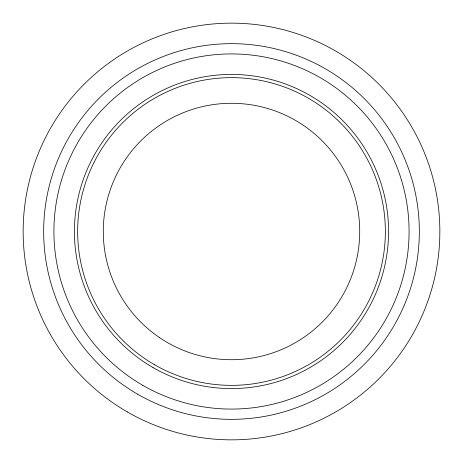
<?xml version="1.0" encoding="UTF-8"?>
<svg xmlns="http://www.w3.org/2000/svg" width="463" height="463" viewBox="0 0 463 463"><rect width="100%" height="100%" fill="white"/><g stroke="black" fill="none" stroke-linecap="round" stroke-linejoin="round"><path stroke-width="0.69" d="M127.325 411.937A208.35 208.35 0 0 0 439.85 231.5A208.35 208.35 0 0 0 127.325 51.063A208.35 208.35 0 0 0 127.325 411.937M137.58 394.169A187.833 187.833 0 0 0 419.333 231.5A187.833 187.833 0 0 0 137.58 68.831A187.833 187.833 0 0 0 137.58 394.169M152.969 367.524A157.061 157.061 0 0 0 388.561 231.5A157.061 157.061 0 0 0 152.969 95.476A157.061 157.061 0 0 0 152.969 367.524M142.708 385.285A177.578 177.578 0 0 0 409.078 231.5A177.578 177.578 0 0 0 142.708 77.715A177.578 177.578 0 0 0 142.708 385.285M154.573 364.746A153.861 153.861 0 0 0 385.361 231.5A153.861 153.861 0 0 0 154.573 98.254A153.861 153.861 0 0 0 154.573 364.746M159.637 337.683A128.216 128.216 0 0 0 359.386 240.644A128.216 128.216 0 0 0 175.477 116.172A128.216 128.216 0 0 0 159.637 337.683"/></g></svg>
